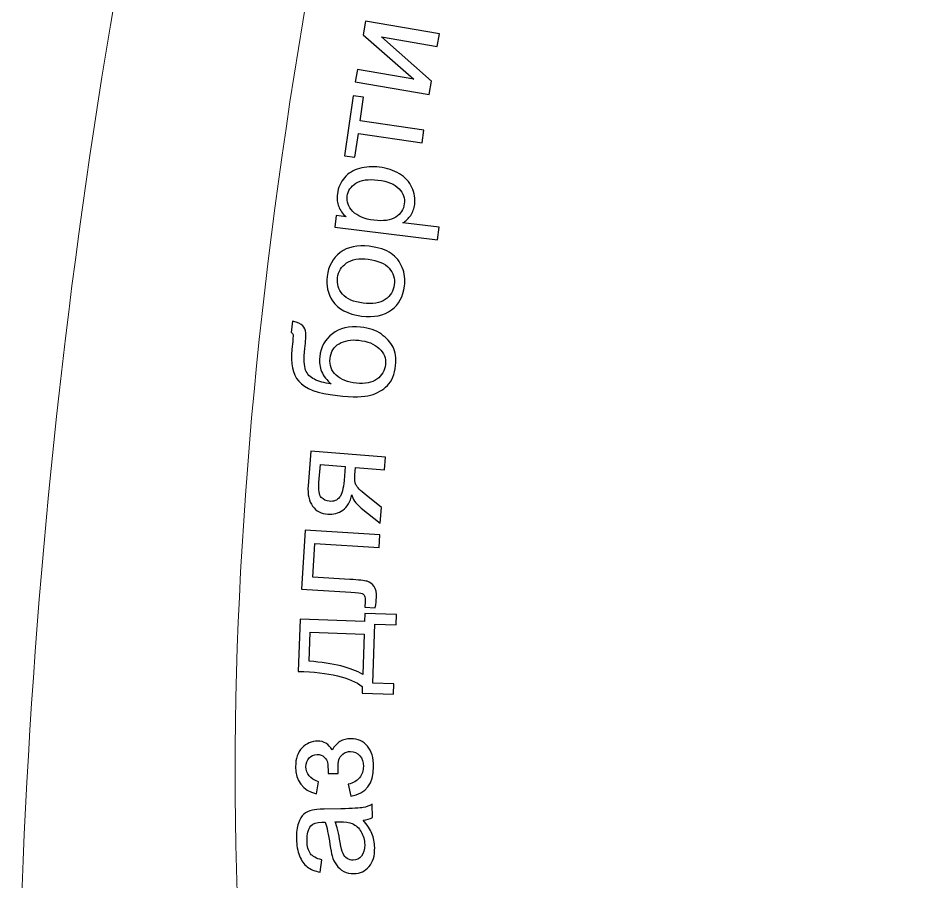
# Model space of a CAD drawing. Header units: millimetres. Extents: x -998 to 1016, y -1915 to 1914.
# Drawn here: x -205.4 to -151.7, y -629.8 to -579.1 of the extents above; entities that cross this region are included whole.
import ezdxf

# ---------------------------------------------------------------- set-up
doc = ezdxf.new("R2010")
doc.units = ezdxf.units.MM
doc.header["$MEASUREMENT"] = 0
doc.layers.add('layer 1', color=7, linetype='Continuous')

msp = doc.modelspace()

# ---------------------------------------------------------------- linework, layer by layer
at = {"layer": 'layer 1', "color": 2, "lineweight": 20}
msp.add_open_spline([(541.0289, -845.7791), (506.0139, -906.4269), (457.5044, -954.4159), (401.4943, -988.1859), (401.4943, -988.1859), (401.4943, -988.1859), (325.5827, -856.7031), (325.5827, -856.7031), (325.5827, -856.7031), (326.5393, -856.1508), (326.8671, -854.9277), (326.3148, -853.9711), (326.3148, -853.9711), (325.7625, -853.0144), (324.5393, -852.6867), (323.5827, -853.239), (323.5827, -853.239), (323.5827, -853.239), (323.5764, -853.2428), (323.5764, -853.2428), (323.5764, -853.2428), (323.5764, -853.2428), (309.7328, -861.2354), (309.7328, -861.2354), (309.7328, -861.2354), (309.7328, -861.2354), (309.7263, -861.239), (309.7263, -861.239), (309.7263, -861.239), (308.7697, -861.7913), (308.442, -863.0144), (308.9943, -863.9711), (308.9943, -863.9711), (309.5466, -864.9277), (310.7697, -865.2554), (311.7263, -864.7031), (311.7263, -864.7031), (311.7263, -864.7031), (387.6385, -996.1869), (387.6385, -996.1869), (387.6385, -996.1869), (269.0758, -1061.3496), (120.3368, -1064.7725), (-5.3812, -992.1892), (-5.3812, -992.1892), (-131.1347, -919.5854), (-202.5449, -789.009), (-205.3544, -653.7085), (-205.3544, -653.7085), (-205.3544, -653.7085), (-53.6041, -653.7085), (-53.6041, -653.7085), (-53.6041, -653.7085), (-53.6041, -654.8131), (-52.7087, -655.7085), (-51.6041, -655.7085), (-51.6041, -655.7085), (-50.4995, -655.7085), (-49.6041, -654.8131), (-49.6041, -653.7085), (-49.6041, -653.7085), (-49.6041, -653.7085), (-49.6042, -653.7011), (-49.6042, -653.7011), (-49.6042, -653.7011), (-49.6042, -653.7011), (-49.6042, -637.7159), (-49.6042, -637.7159), (-49.6042, -637.7159), (-49.6042, -637.7159), (-49.6041, -637.7085), (-49.6041, -637.7085), (-49.6041, -637.7085), (-49.6041, -636.6039), (-50.4995, -635.7085), (-51.6041, -635.7085), (-51.6041, -635.7085), (-52.7087, -635.7085), (-53.6041, -636.6039), (-53.6041, -637.7085), (-53.6041, -637.7085), (-53.6041, -637.7085), (-205.3504, -637.7085), (-205.3504, -637.7085), (-205.3504, -637.7085), (-204.0909, -572.3548), (-186.7861, -506.3915), (-151.7915, -445.779), (-151.7915, -445.779), (-42.6719, -256.7784), (197.391, -190.54), (387.64, -295.4566), (387.64, -295.4566), (387.64, -295.4566), (311.7265, -426.9426), (311.7265, -426.9426), (311.7265, -426.9426), (310.7699, -426.3903), (309.5467, -426.7181), (308.9944, -427.6747), (308.9944, -427.6747), (308.4421, -428.6314), (308.7699, -429.8544), (309.7265, -430.4067), (309.7265, -430.4067), (309.7265, -430.4067), (309.733, -430.4104), (309.733, -430.4104), (309.733, -430.4104), (309.733, -430.4104), (323.5766, -438.403), (323.5766, -438.403), (323.5766, -438.403), (323.5766, -438.403), (323.5829, -438.4067), (323.5829, -438.4067), (323.5829, -438.4067), (324.5396, -438.9591), (325.7626, -438.6313), (326.3149, -437.6747), (326.3149, -437.6747), (326.8672, -436.7181), (326.5395, -435.495), (325.5829, -434.9426), (325.5829, -434.9426), (325.5829, -434.9426), (401.4964, -303.4566), (401.4964, -303.4566), (401.4964, -303.4566), (587.4812, -415.7587), (650.1484, -656.7784), (541.0289, -845.7791)], degree=3, knots=[0, 0, 0, 0, 0.0294118, 0.0294118, 0.0294118, 0.0294118, 0.0588235, 0.0588235, 0.0588235, 0.0588235, 0.0882353, 0.0882353, 0.0882353, 0.0882353, 0.1176471, 0.1176471, 0.1176471, 0.1176471, 0.1470588, 0.1470588, 0.1470588, 0.1470588, 0.1764706, 0.1764706, 0.1764706, 0.1764706, 0.2058824, 0.2058824, 0.2058824, 0.2058824, 0.2352941, 0.2352941, 0.2352941, 0.2352941, 0.2647059, 0.2647059, 0.2647059, 0.2647059, 0.2941176, 0.2941176, 0.2941176, 0.2941176, 0.3235294, 0.3235294, 0.3235294, 0.3235294, 0.3529412, 0.3529412, 0.3529412, 0.3529412, 0.3823529, 0.3823529, 0.3823529, 0.3823529, 0.4117647, 0.4117647, 0.4117647, 0.4117647, 0.4411765, 0.4411765, 0.4411765, 0.4411765, 0.4705882, 0.4705882, 0.4705882, 0.4705882, 0.5, 0.5, 0.5, 0.5, 0.5294118, 0.5294118, 0.5294118, 0.5294118, 0.5588235, 0.5588235, 0.5588235, 0.5588235, 0.5882353, 0.5882353, 0.5882353, 0.5882353, 0.6176471, 0.6176471, 0.6176471, 0.6176471, 0.6470588, 0.6470588, 0.6470588, 0.6470588, 0.6764706, 0.6764706, 0.6764706, 0.6764706, 0.7058824, 0.7058824, 0.7058824, 0.7058824, 0.7352941, 0.7352941, 0.7352941, 0.7352941, 0.7647059, 0.7647059, 0.7647059, 0.7647059, 0.7941176, 0.7941176, 0.7941176, 0.7941176, 0.8235294, 0.8235294, 0.8235294, 0.8235294, 0.8529412, 0.8529412, 0.8529412, 0.8529412, 0.8823529, 0.8823529, 0.8823529, 0.8823529, 0.9117647, 0.9117647, 0.9117647, 0.9117647, 0.9411765, 0.9411765, 0.9411765, 0.9411765, 1, 1, 1, 1], dxfattribs=at)
at = {"layer": 'layer 1', "color": 250, "lineweight": 20}
msp.add_open_spline([(398.6881, -312.1391), (398.6881, -312.1391), (375.2033, -298.9976), (375.2033, -298.9976), (375.2033, -298.9976), (332.7998, -276.8805), (286.8235, -262.6925), (239.2336, -257.25), (239.2336, -257.25), (190.3815, -251.6633), (140.8007, -255.4058), (93.3137, -268.1412), (93.3137, -268.1412), (-7.1447, -295.0828), (-91.9851, -360.1912), (-143.9973, -450.279), (-143.9973, -450.279), (-170.3624, -495.9447), (-196.2282, -577.4173), (-192.2187, -635.9798), (-192.2187, -635.9798), (-191.8015, -642.074), (-191.8753, -650.2772), (-191.8737, -656.0236)], degree=3, knots=[0, 0, 0, 0, 0.1428571, 0.1428571, 0.1428571, 0.1428571, 0.2857143, 0.2857143, 0.2857143, 0.2857143, 0.4285714, 0.4285714, 0.4285714, 0.4285714, 0.5714286, 0.5714286, 0.5714286, 0.5714286, 0.7142857, 0.7142857, 0.7142857, 0.7142857, 1, 1, 1, 1], dxfattribs=at)
at = {"layer": 'layer 1', "color": 250}
for points, knots in [([(-185.5764, -582.8307), (-185.5764, -582.8307), (-185.4511, -582.0962), (-185.4511, -582.0962), (-185.4511, -582.0962), (-185.4511, -582.0962), (-182.1474, -582.6595), (-182.1474, -582.6595), (-182.1474, -582.6595), (-182.1474, -582.6595), (-185.1032, -580.0555), (-185.1032, -580.0555), (-185.1032, -580.0555), (-185.1032, -580.0555), (-184.9687, -579.2668), (-184.9687, -579.2668), (-184.9687, -579.2668), (-184.9687, -579.2668), (-180.637, -580.0054), (-180.637, -580.0054), (-180.637, -580.0054), (-180.637, -580.0054), (-180.7623, -580.7399), (-180.7623, -580.7399), (-180.7623, -580.7399), (-180.7623, -580.7399), (-184.0451, -580.1801), (-184.0451, -580.1801), (-184.0451, -580.1801), (-184.0451, -580.1801), (-181.1097, -582.7778), (-181.1097, -582.7778), (-181.1097, -582.7778), (-181.1097, -582.7778), (-181.2447, -583.5692), (-181.2447, -583.5692), (-181.2447, -583.5692), (-181.2447, -583.5692), (-185.5764, -582.8307), (-185.5764, -582.8307)], [0, 0, 0, 0, 0.0909091, 0.0909091, 0.0909091, 0.0909091, 0.1818182, 0.1818182, 0.1818182, 0.1818182, 0.2727273, 0.2727273, 0.2727273, 0.2727273, 0.3636364, 0.3636364, 0.3636364, 0.3636364, 0.4545455, 0.4545455, 0.4545455, 0.4545455, 0.5454545, 0.5454545, 0.5454545, 0.5454545, 0.6363636, 0.6363636, 0.6363636, 0.6363636, 0.7272727, 0.7272727, 0.7272727, 0.7272727, 0.8181818, 0.8181818, 0.8181818, 0.8181818, 1, 1, 1, 1]), ([(-186.2101, -587.1584), (-186.2101, -587.1584), (-185.6977, -583.6395), (-185.6977, -583.6395), (-185.6977, -583.6395), (-185.6977, -583.6395), (-185.086, -583.7286), (-185.086, -583.7286), (-185.086, -583.7286), (-185.086, -583.7286), (-185.2885, -585.1193), (-185.2885, -585.1193), (-185.2885, -585.1193), (-185.2885, -585.1193), (-181.5518, -585.6634), (-181.5518, -585.6634), (-181.5518, -585.6634), (-181.5518, -585.6634), (-181.6592, -586.4007), (-181.6592, -586.4007), (-181.6592, -586.4007), (-181.6592, -586.4007), (-185.3959, -585.8566), (-185.3959, -585.8566), (-185.3959, -585.8566), (-185.3959, -585.8566), (-185.5984, -587.2475), (-185.5984, -587.2475), (-185.5984, -587.2475), (-185.5984, -587.2475), (-186.2101, -587.1584), (-186.2101, -587.1584)], [0, 0, 0, 0, 0.1111111, 0.1111111, 0.1111111, 0.1111111, 0.2222222, 0.2222222, 0.2222222, 0.2222222, 0.3333333, 0.3333333, 0.3333333, 0.3333333, 0.4444444, 0.4444444, 0.4444444, 0.4444444, 0.5555556, 0.5555556, 0.5555556, 0.5555556, 0.6666667, 0.6666667, 0.6666667, 0.6666667, 0.7777778, 0.7777778, 0.7777778, 0.7777778, 1, 1, 1, 1]), ([(-180.7417, -592.0964), (-180.7417, -592.0964), (-186.7739, -591.3428), (-186.7739, -591.3428), (-186.7739, -591.3428), (-186.7739, -591.3428), (-186.69, -590.6707), (-186.69, -590.6707), (-186.69, -590.6707), (-186.69, -590.6707), (-186.1173, -590.7423), (-186.1173, -590.7423), (-186.1173, -590.7423), (-186.3187, -590.5564), (-186.463, -590.3563), (-186.5486, -590.1423), (-186.5486, -590.1423), (-186.6344, -589.9296), (-186.6602, -589.6804), (-186.6247, -589.3961), (-186.6247, -589.3961), (-186.5781, -589.0237), (-186.4419, -588.7079), (-186.2146, -588.4476), (-186.2146, -588.4476), (-185.9887, -588.1872), (-185.6916, -588.0067), (-185.3262, -587.9044), (-185.3262, -587.9044), (-184.9595, -587.8038), (-184.5696, -587.7786), (-184.1537, -587.8305), (-184.1537, -587.8305), (-183.7098, -587.886), (-183.3194, -588.0158), (-182.9822, -588.22), (-182.9822, -588.22), (-182.6465, -588.4241), (-182.4024, -588.6906), (-182.2502, -589.0197), (-182.2502, -589.0197), (-182.0991, -589.3471), (-182.044, -589.6797), (-182.086, -590.0157), (-182.086, -590.0157), (-182.1168, -590.2622), (-182.1962, -590.477), (-182.3241, -590.6586), (-182.3241, -590.6586), (-182.4522, -590.8418), (-182.6024, -590.985), (-182.7763, -591.0913), (-182.7763, -591.0913), (-182.7763, -591.0913), (-180.6494, -591.357), (-180.6494, -591.357), (-180.6494, -591.357), (-180.6494, -591.357), (-180.7417, -592.0964), (-180.7417, -592.0964)], [0, 0, 0, 0, 0.0625, 0.0625, 0.0625, 0.0625, 0.125, 0.125, 0.125, 0.125, 0.1875, 0.1875, 0.1875, 0.1875, 0.25, 0.25, 0.25, 0.25, 0.3125, 0.3125, 0.3125, 0.3125, 0.375, 0.375, 0.375, 0.375, 0.4375, 0.4375, 0.4375, 0.4375, 0.5, 0.5, 0.5, 0.5, 0.5625, 0.5625, 0.5625, 0.5625, 0.625, 0.625, 0.625, 0.625, 0.6875, 0.6875, 0.6875, 0.6875, 0.75, 0.75, 0.75, 0.75, 0.8125, 0.8125, 0.8125, 0.8125, 0.875, 0.875, 0.875, 0.875, 1, 1, 1, 1]), ([(-184.4832, -590.9464), (-183.9246, -591.0162), (-183.4973, -590.9544), (-183.2017, -590.7623), (-183.2017, -590.7623), (-182.9059, -590.5689), (-182.7372, -590.3112), (-182.697, -589.9891), (-182.697, -589.9891), (-182.6561, -589.6615), (-182.7597, -589.3641), (-183.0079, -589.0971), (-183.0079, -589.0971), (-183.2559, -588.8286), (-183.6699, -588.6589), (-184.251, -588.5863), (-184.251, -588.5863), (-184.8055, -588.517), (-185.2341, -588.5787), (-185.5385, -588.7724), (-185.5385, -588.7724), (-185.8428, -588.9662), (-186.0139, -589.2207), (-186.0534, -589.5372), (-186.0534, -589.5372), (-186.0926, -589.8508), (-185.9803, -590.1464), (-185.7178, -590.4238), (-185.7178, -590.4238), (-185.4539, -590.7028), (-185.0433, -590.8764), (-184.4832, -590.9464)], [0, 0, 0, 0, 0.1111111, 0.1111111, 0.1111111, 0.1111111, 0.2222222, 0.2222222, 0.2222222, 0.2222222, 0.3333333, 0.3333333, 0.3333333, 0.3333333, 0.4444444, 0.4444444, 0.4444444, 0.4444444, 0.5555556, 0.5555556, 0.5555556, 0.5555556, 0.6666667, 0.6666667, 0.6666667, 0.6666667, 0.7777778, 0.7777778, 0.7777778, 0.7777778, 1, 1, 1, 1]), ([(-185.2122, -596.5648), (-186.0174, -596.4642), (-186.5858, -596.1656), (-186.9176, -595.6678), (-186.9176, -595.6678), (-187.193, -595.2536), (-187.2968, -594.7756), (-187.2295, -594.2366), (-187.2295, -594.2366), (-187.1548, -593.6386), (-186.8975, -593.173), (-186.4578, -592.8412), (-186.4578, -592.8412), (-186.0198, -592.5105), (-185.4541, -592.3878), (-184.7638, -592.474), (-184.7638, -592.474), (-184.2037, -592.544), (-183.7745, -592.6829), (-183.4748, -592.891), (-183.4748, -592.891), (-183.1752, -593.0991), (-182.9565, -593.3753), (-182.8189, -593.7195), (-182.8189, -593.7195), (-182.6812, -594.0624), (-182.6369, -594.4249), (-182.6843, -594.8044), (-182.6843, -594.8044), (-182.7606, -595.4148), (-183.0167, -595.8834), (-183.4544, -596.2113), (-183.4544, -596.2113), (-183.8922, -596.5391), (-184.4785, -596.6565), (-185.2122, -596.5648)], [0, 0, 0, 0, 0.1, 0.1, 0.1, 0.1, 0.2, 0.2, 0.2, 0.2, 0.3, 0.3, 0.3, 0.3, 0.4, 0.4, 0.4, 0.4, 0.5, 0.5, 0.5, 0.5, 0.6, 0.6, 0.6, 0.6, 0.7, 0.7, 0.7, 0.7, 0.8, 0.8, 0.8, 0.8, 1, 1, 1, 1]), ([(-185.1164, -595.8088), (-184.5591, -595.8785), (-184.1266, -595.8087), (-183.8203, -595.5996), (-183.8203, -595.5996), (-183.5125, -595.3891), (-183.3355, -595.0998), (-183.2892, -594.7288), (-183.2892, -594.7288), (-183.2434, -594.362), (-183.3438, -594.0393), (-183.5919, -593.7595), (-183.5919, -593.7595), (-183.8401, -593.4811), (-184.2491, -593.3062), (-184.819, -593.2351), (-184.819, -593.2351), (-185.3567, -593.1679), (-185.7796, -593.2402), (-186.086, -593.4508), (-186.086, -593.4508), (-186.3939, -593.6612), (-186.5706, -593.9491), (-186.6161, -594.3132), (-186.6161, -594.3132), (-186.6625, -594.6842), (-186.5636, -595.008), (-186.3183, -595.2875), (-186.3183, -595.2875), (-186.0729, -595.5656), (-185.6722, -595.7394), (-185.1164, -595.8088)], [0, 0, 0, 0, 0.1111111, 0.1111111, 0.1111111, 0.1111111, 0.2222222, 0.2222222, 0.2222222, 0.2222222, 0.3333333, 0.3333333, 0.3333333, 0.3333333, 0.4444444, 0.4444444, 0.4444444, 0.4444444, 0.5555556, 0.5555556, 0.5555556, 0.5555556, 0.6666667, 0.6666667, 0.6666667, 0.6666667, 0.7777778, 0.7777778, 0.7777778, 0.7777778, 1, 1, 1, 1]), ([(-189.3323, -597.5327), (-189.3323, -597.5327), (-189.2527, -596.8771), (-189.2527, -596.8771), (-189.2527, -596.8771), (-188.9627, -596.9383), (-188.7651, -597.0264), (-188.6609, -597.1385), (-188.6609, -597.1385), (-188.5566, -597.2505), (-188.4975, -597.3861), (-188.4808, -597.5469), (-188.4808, -597.5469), (-188.4656, -597.7075), (-188.4822, -598.018), (-188.5319, -598.4767), (-188.5319, -598.4767), (-188.5979, -599.0856), (-188.5841, -599.5072), (-188.4902, -599.7417), (-188.4902, -599.7417), (-188.3963, -599.9747), (-188.2256, -600.155), (-187.978, -600.2798), (-187.978, -600.2798), (-187.7289, -600.4047), (-187.4022, -600.494), (-186.9951, -600.5495), (-186.9951, -600.5495), (-187.2527, -600.3329), (-187.4368, -600.0929), (-187.5486, -599.8281), (-187.5486, -599.8281), (-187.6606, -599.5648), (-187.6987, -599.2753), (-187.665, -598.9639), (-187.665, -598.9639), (-187.6029, -598.3915), (-187.3552, -597.9386), (-186.9215, -597.6052), (-186.9215, -597.6052), (-186.4881, -597.2732), (-185.9361, -597.1428), (-185.2641, -597.2157), (-185.2641, -597.2157), (-184.7549, -597.2709), (-184.3469, -597.4102), (-184.0421, -597.6349), (-184.0421, -597.6349), (-183.7371, -597.8596), (-183.5089, -598.1114), (-183.3589, -598.3902), (-183.3589, -598.3902), (-183.2087, -598.6677), (-183.1586, -599.0308), (-183.207, -599.4769), (-183.207, -599.4769), (-183.2633, -599.996), (-183.4247, -600.3858), (-183.693, -600.6478), (-183.693, -600.6478), (-183.9613, -600.9097), (-184.2882, -601.097), (-184.6738, -601.2113), (-184.6738, -601.2113), (-185.0594, -601.3244), (-185.7117, -601.3317), (-186.6278, -601.2324), (-186.6278, -601.2324), (-187.7795, -601.1075), (-188.5342, -600.8284), (-188.8919, -600.3964), (-188.8919, -600.3964), (-189.2496, -599.9646), (-189.3839, -599.3439), (-189.2963, -598.5358), (-189.2963, -598.5358), (-189.2417, -598.0322), (-189.2192, -597.7465), (-189.2287, -597.6759), (-189.2287, -597.6759), (-189.2382, -597.6068), (-189.2727, -597.559), (-189.3323, -597.5327)], [0, 0, 0, 0, 0.0454545, 0.0454545, 0.0454545, 0.0454545, 0.0909091, 0.0909091, 0.0909091, 0.0909091, 0.1363636, 0.1363636, 0.1363636, 0.1363636, 0.1818182, 0.1818182, 0.1818182, 0.1818182, 0.2272727, 0.2272727, 0.2272727, 0.2272727, 0.2727273, 0.2727273, 0.2727273, 0.2727273, 0.3181818, 0.3181818, 0.3181818, 0.3181818, 0.3636364, 0.3636364, 0.3636364, 0.3636364, 0.4090909, 0.4090909, 0.4090909, 0.4090909, 0.4545455, 0.4545455, 0.4545455, 0.4545455, 0.5, 0.5, 0.5, 0.5, 0.5454545, 0.5454545, 0.5454545, 0.5454545, 0.5909091, 0.5909091, 0.5909091, 0.5909091, 0.6363636, 0.6363636, 0.6363636, 0.6363636, 0.6818182, 0.6818182, 0.6818182, 0.6818182, 0.7272727, 0.7272727, 0.7272727, 0.7272727, 0.7727273, 0.7727273, 0.7727273, 0.7727273, 0.8181818, 0.8181818, 0.8181818, 0.8181818, 0.8636364, 0.8636364, 0.8636364, 0.8636364, 0.9090909, 0.9090909, 0.9090909, 0.9090909, 1, 1, 1, 1]), ([(-185.3691, -597.9878), (-185.8223, -597.9387), (-186.2057, -598.0064), (-186.5194, -598.1896), (-186.5194, -598.1896), (-186.833, -598.3727), (-187.0103, -598.6601), (-187.0527, -599.0515), (-187.0527, -599.0515), (-187.097, -599.4598), (-186.9782, -599.7906), (-186.695, -600.0455), (-186.695, -600.0455), (-186.4132, -600.3004), (-186.0169, -600.4555), (-185.5049, -600.511), (-185.5049, -600.511), (-184.9999, -600.5657), (-184.5994, -600.4856), (-184.3049, -600.2691), (-184.3049, -600.2691), (-184.0105, -600.0541), (-183.8429, -599.7657), (-183.8041, -599.408), (-183.8041, -599.408), (-183.7643, -599.0404), (-183.8877, -598.7261), (-184.173, -598.4638), (-184.173, -598.4638), (-184.4582, -598.2015), (-184.857, -598.0433), (-185.3691, -597.9878)], [0, 0, 0, 0, 0.1111111, 0.1111111, 0.1111111, 0.1111111, 0.2222222, 0.2222222, 0.2222222, 0.2222222, 0.3333333, 0.3333333, 0.3333333, 0.3333333, 0.4444444, 0.4444444, 0.4444444, 0.4444444, 0.5555556, 0.5555556, 0.5555556, 0.5555556, 0.6666667, 0.6666667, 0.6666667, 0.6666667, 0.7777778, 0.7777778, 0.7777778, 0.7777778, 1, 1, 1, 1]), ([(-188.1769, -604.4919), (-188.1769, -604.4919), (-183.7969, -604.8451), (-183.7969, -604.8451), (-183.7969, -604.8451), (-183.7969, -604.8451), (-183.8568, -605.5878), (-183.8568, -605.5878), (-183.8568, -605.5878), (-183.8568, -605.5878), (-185.5616, -605.4503), (-185.5616, -605.4503), (-185.5616, -605.4503), (-185.5616, -605.4503), (-185.5961, -605.8779), (-185.5961, -605.8779), (-185.5961, -605.8779), (-185.6171, -606.1381), (-185.5989, -606.335), (-185.5404, -606.4685), (-185.5404, -606.4685), (-185.4817, -606.6021), (-185.2816, -606.8065), (-184.9371, -607.082), (-184.9371, -607.082), (-184.9371, -607.082), (-184.0362, -607.8116), (-184.0362, -607.8116), (-184.0362, -607.8116), (-184.0362, -607.8116), (-184.1103, -608.7314), (-184.1103, -608.7314), (-184.1103, -608.7314), (-184.1103, -608.7314), (-185.2216, -607.8349), (-185.2216, -607.8349), (-185.2216, -607.8349), (-185.5619, -607.5611), (-185.7447, -607.3), (-185.7715, -607.0529), (-185.7715, -607.0529), (-185.8633, -607.4717), (-186.0421, -607.7743), (-186.3061, -607.9598), (-186.3061, -607.9598), (-186.5703, -608.1452), (-186.864, -608.2248), (-187.1862, -608.1988), (-187.1862, -608.1988), (-187.5673, -608.1681), (-187.8646, -608.0096), (-188.0792, -607.7219), (-188.0792, -607.7219), (-188.2953, -607.4341), (-188.382, -607.035), (-188.3409, -606.5258), (-188.3409, -606.5258), (-188.3409, -606.5258), (-188.1769, -604.4919), (-188.1769, -604.4919)], [0, 0, 0, 0, 0.0625, 0.0625, 0.0625, 0.0625, 0.125, 0.125, 0.125, 0.125, 0.1875, 0.1875, 0.1875, 0.1875, 0.25, 0.25, 0.25, 0.25, 0.3125, 0.3125, 0.3125, 0.3125, 0.375, 0.375, 0.375, 0.375, 0.4375, 0.4375, 0.4375, 0.4375, 0.5, 0.5, 0.5, 0.5, 0.5625, 0.5625, 0.5625, 0.5625, 0.625, 0.625, 0.625, 0.625, 0.6875, 0.6875, 0.6875, 0.6875, 0.75, 0.75, 0.75, 0.75, 0.8125, 0.8125, 0.8125, 0.8125, 0.875, 0.875, 0.875, 0.875, 1, 1, 1, 1]), ([(-187.6207, -605.2843), (-187.6207, -605.2843), (-187.7058, -606.3392), (-187.7058, -606.3392), (-187.7058, -606.3392), (-187.7414, -606.7808), (-187.6955, -607.072), (-187.568, -607.2111), (-187.568, -607.2111), (-187.4405, -607.3502), (-187.2838, -607.4265), (-187.0996, -607.4413), (-187.0996, -607.4413), (-186.838, -607.4624), (-186.6377, -607.3838), (-186.5001, -607.2052), (-186.5001, -607.2052), (-186.3627, -607.0279), (-186.2739, -606.6995), (-186.2354, -606.2214), (-186.2354, -606.2214), (-186.2354, -606.2214), (-186.1692, -605.4013), (-186.1692, -605.4013), (-186.1692, -605.4013), (-186.1692, -605.4013), (-187.6207, -605.2843), (-187.6207, -605.2843)], [0, 0, 0, 0, 0.125, 0.125, 0.125, 0.125, 0.25, 0.25, 0.25, 0.25, 0.375, 0.375, 0.375, 0.375, 0.5, 0.5, 0.5, 0.5, 0.625, 0.625, 0.625, 0.625, 0.75, 0.75, 0.75, 0.75, 1, 1, 1, 1]), ([(-188.73, -612.5951), (-188.73, -612.5951), (-188.5172, -609.1387), (-188.5172, -609.1387), (-188.5172, -609.1387), (-188.5172, -609.1387), (-184.1355, -609.4086), (-184.1355, -609.4086), (-184.1355, -609.4086), (-184.1355, -609.4086), (-184.1813, -610.1523), (-184.1813, -610.1523), (-184.1813, -610.1523), (-184.1813, -610.1523), (-187.946, -609.9204), (-187.946, -609.9204), (-187.946, -609.9204), (-187.946, -609.9204), (-188.0673, -611.8895), (-188.0673, -611.8895), (-188.0673, -611.8895), (-188.0673, -611.8895), (-185.8857, -612.0239), (-185.8857, -612.0239), (-185.8857, -612.0239), (-185.3772, -612.0552), (-185.0431, -612.0927), (-184.8817, -612.1351), (-184.8817, -612.1351), (-184.7218, -612.1789), (-184.5865, -612.2777), (-184.4744, -612.4331), (-184.4744, -612.4331), (-184.3626, -612.5899), (-184.3152, -612.8077), (-184.3324, -613.088), (-184.3324, -613.088), (-184.3431, -613.2612), (-184.3667, -613.4605), (-184.4017, -613.6846), (-184.4017, -613.6846), (-184.4017, -613.6846), (-185.02, -613.6465), (-185.02, -613.6465), (-185.02, -613.6465), (-185.02, -613.6465), (-184.9999, -613.3211), (-184.9999, -613.3211), (-184.9999, -613.3211), (-184.9905, -613.1676), (-184.9993, -613.0568), (-185.0275, -612.9886), (-185.0275, -612.9886), (-185.0545, -612.9205), (-185.1025, -612.8737), (-185.1701, -612.8469), (-185.1701, -612.8469), (-185.2378, -612.8215), (-185.461, -612.7965), (-185.8399, -612.7731), (-185.8399, -612.7731), (-185.8399, -612.7731), (-188.73, -612.5951), (-188.73, -612.5951)], [0, 0, 0, 0, 0.0588235, 0.0588235, 0.0588235, 0.0588235, 0.1176471, 0.1176471, 0.1176471, 0.1176471, 0.1764706, 0.1764706, 0.1764706, 0.1764706, 0.2352941, 0.2352941, 0.2352941, 0.2352941, 0.2941176, 0.2941176, 0.2941176, 0.2941176, 0.3529412, 0.3529412, 0.3529412, 0.3529412, 0.4117647, 0.4117647, 0.4117647, 0.4117647, 0.4705882, 0.4705882, 0.4705882, 0.4705882, 0.5294118, 0.5294118, 0.5294118, 0.5294118, 0.5882353, 0.5882353, 0.5882353, 0.5882353, 0.6470588, 0.6470588, 0.6470588, 0.6470588, 0.7058824, 0.7058824, 0.7058824, 0.7058824, 0.7647059, 0.7647059, 0.7647059, 0.7647059, 0.8235294, 0.8235294, 0.8235294, 0.8235294, 0.8823529, 0.8823529, 0.8823529, 0.8823529, 1, 1, 1, 1]), ([(-188.9194, -617.4242), (-188.9194, -617.4242), (-188.8095, -614.3613), (-188.8095, -614.3613), (-188.8095, -614.3613), (-188.8095, -614.3613), (-185.0273, -614.4969), (-185.0273, -614.4969), (-185.0273, -614.4969), (-185.0273, -614.4969), (-185.0103, -614.0231), (-185.0103, -614.0231), (-185.0103, -614.0231), (-185.0103, -614.0231), (-183.1573, -614.0895), (-183.1573, -614.0895), (-183.1573, -614.0895), (-183.1573, -614.0895), (-183.1792, -614.6987), (-183.1792, -614.6987), (-183.1792, -614.6987), (-183.1792, -614.6987), (-184.423, -614.6541), (-184.423, -614.6541), (-184.423, -614.6541), (-184.423, -614.6541), (-184.5471, -618.1148), (-184.5471, -618.1148), (-184.5471, -618.1148), (-184.5471, -618.1148), (-183.3033, -618.1594), (-183.3033, -618.1594), (-183.3033, -618.1594), (-183.3033, -618.1594), (-183.3252, -618.7686), (-183.3252, -618.7686), (-183.3252, -618.7686), (-183.3252, -618.7686), (-185.1782, -618.7021), (-185.1782, -618.7021), (-185.1782, -618.7021), (-185.1782, -618.7021), (-185.1642, -618.3129), (-185.1642, -618.3129), (-185.1642, -618.3129), (-185.8576, -617.7628), (-187.1093, -617.4665), (-188.9194, -617.4242)], [0, 0, 0, 0, 0.0769231, 0.0769231, 0.0769231, 0.0769231, 0.1538462, 0.1538462, 0.1538462, 0.1538462, 0.2307692, 0.2307692, 0.2307692, 0.2307692, 0.3076923, 0.3076923, 0.3076923, 0.3076923, 0.3846154, 0.3846154, 0.3846154, 0.3846154, 0.4615385, 0.4615385, 0.4615385, 0.4615385, 0.5384615, 0.5384615, 0.5384615, 0.5384615, 0.6153846, 0.6153846, 0.6153846, 0.6153846, 0.6923077, 0.6923077, 0.6923077, 0.6923077, 0.7692308, 0.7692308, 0.7692308, 0.7692308, 0.8461538, 0.8461538, 0.8461538, 0.8461538, 1, 1, 1, 1]), ([(-188.2795, -616.8286), (-186.8558, -616.9349), (-185.8089, -617.1927), (-185.1387, -617.6022), (-185.1387, -617.6022), (-185.1387, -617.6022), (-185.0541, -615.2415), (-185.0541, -615.2415), (-185.0541, -615.2415), (-185.0541, -615.2415), (-188.2185, -615.1279), (-188.2185, -615.1279), (-188.2185, -615.1279), (-188.2185, -615.1279), (-188.2795, -616.8286), (-188.2795, -616.8286)], [0, 0, 0, 0, 0.2, 0.2, 0.2, 0.2, 0.4, 0.4, 0.4, 0.4, 0.6, 0.6, 0.6, 0.6, 1, 1, 1, 1]), ([(-186.583, -623.4206), (-186.583, -623.4206), (-187.1672, -623.4192), (-187.1672, -623.4192), (-187.1672, -623.4192), (-187.1692, -623.106), (-187.1814, -622.8915), (-187.2023, -622.7785), (-187.2023, -622.7785), (-187.2245, -622.6642), (-187.2892, -622.5553), (-187.399, -622.4535), (-187.399, -622.4535), (-187.5088, -622.3516), (-187.6456, -622.3005), (-187.8107, -622.3), (-187.8107, -622.3), (-188.0096, -622.2996), (-188.1707, -622.3655), (-188.2895, -622.4993), (-188.2895, -622.4993), (-188.4098, -622.6331), (-188.4695, -622.805), (-188.47, -623.0181), (-188.47, -623.0181), (-188.471, -623.4372), (-188.2262, -623.7313), (-187.7355, -623.9004), (-187.7355, -623.9004), (-187.7355, -623.9004), (-187.8559, -624.6113), (-187.8559, -624.6113), (-187.8559, -624.6113), (-188.6737, -624.3892), (-189.0817, -623.8549), (-189.0797, -623.011), (-189.0797, -623.011), (-189.0785, -622.5426), (-188.9506, -622.176), (-188.6945, -621.9099), (-188.6945, -621.9099), (-188.4384, -621.6438), (-188.1333, -621.5119), (-187.7791, -621.5127), (-187.7791, -621.5127), (-187.4221, -621.5136), (-187.1375, -621.6879), (-186.9281, -622.0341), (-186.9281, -622.0341), (-186.809, -621.8129), (-186.6576, -621.6482), (-186.474, -621.5371), (-186.474, -621.5371), (-186.2902, -621.4275), (-186.0728, -621.373), (-185.8216, -621.3736), (-185.8216, -621.3736), (-185.4279, -621.3746), (-185.1093, -621.5192), (-184.8645, -621.8063), (-184.8645, -621.8063), (-184.6196, -622.0947), (-184.4979, -622.4958), (-184.4992, -623.0123), (-184.4992, -623.0123), (-184.5016, -624.0142), (-184.9461, -624.5944), (-185.8326, -624.7518), (-185.8326, -624.7518), (-185.8326, -624.7518), (-185.9833, -624.0487), (-185.9833, -624.0487), (-185.9833, -624.0487), (-185.7037, -623.9859), (-185.4861, -623.858), (-185.3318, -623.6636), (-185.3318, -623.6636), (-185.1776, -623.4693), (-185.1008, -623.2479), (-185.1002, -622.9968), (-185.1002, -622.9968), (-185.0996, -622.7456), (-185.1697, -622.5365), (-185.3118, -622.3696), (-185.3118, -622.3696), (-185.4525, -622.2028), (-185.6329, -622.1192), (-185.853, -622.1186), (-185.853, -622.1186), (-186.0238, -622.1182), (-186.1721, -622.17), (-186.2994, -622.2741), (-186.2994, -622.2741), (-186.4266, -622.3782), (-186.5059, -622.4895), (-186.5372, -622.608), (-186.5372, -622.608), (-186.57, -622.7265), (-186.586, -622.9408), (-186.5867, -623.2513), (-186.5867, -623.2513), (-186.5868, -623.2767), (-186.5855, -623.3331), (-186.583, -623.4206)], [0, 0, 0, 0, 0.037037, 0.037037, 0.037037, 0.037037, 0.0740741, 0.0740741, 0.0740741, 0.0740741, 0.1111111, 0.1111111, 0.1111111, 0.1111111, 0.1481481, 0.1481481, 0.1481481, 0.1481481, 0.1851852, 0.1851852, 0.1851852, 0.1851852, 0.2222222, 0.2222222, 0.2222222, 0.2222222, 0.2592593, 0.2592593, 0.2592593, 0.2592593, 0.2962963, 0.2962963, 0.2962963, 0.2962963, 0.3333333, 0.3333333, 0.3333333, 0.3333333, 0.3703704, 0.3703704, 0.3703704, 0.3703704, 0.4074074, 0.4074074, 0.4074074, 0.4074074, 0.4444444, 0.4444444, 0.4444444, 0.4444444, 0.4814815, 0.4814815, 0.4814815, 0.4814815, 0.5185185, 0.5185185, 0.5185185, 0.5185185, 0.5555556, 0.5555556, 0.5555556, 0.5555556, 0.5925926, 0.5925926, 0.5925926, 0.5925926, 0.6296296, 0.6296296, 0.6296296, 0.6296296, 0.6666667, 0.6666667, 0.6666667, 0.6666667, 0.7037037, 0.7037037, 0.7037037, 0.7037037, 0.7407407, 0.7407407, 0.7407407, 0.7407407, 0.7777778, 0.7777778, 0.7777778, 0.7777778, 0.8148148, 0.8148148, 0.8148148, 0.8148148, 0.8518519, 0.8518519, 0.8518519, 0.8518519, 0.8888889, 0.8888889, 0.8888889, 0.8888889, 0.9259259, 0.9259259, 0.9259259, 0.9259259, 1, 1, 1, 1]), ([(-185.1147, -626.1551), (-184.8731, -626.4264), (-184.7022, -626.6895), (-184.5992, -626.9427), (-184.5992, -626.9427), (-184.4962, -627.1959), (-184.4423, -627.4685), (-184.4359, -627.762), (-184.4359, -627.762), (-184.4253, -628.2445), (-184.5343, -628.6181), (-184.7641, -628.8828), (-184.7641, -628.8828), (-184.9927, -629.1475), (-185.2904, -629.2839), (-185.6557, -629.2919), (-185.6557, -629.2919), (-185.8701, -629.2966), (-186.0674, -629.2515), (-186.2473, -629.158), (-186.2473, -629.158), (-186.4272, -629.0632), (-186.5711, -628.9379), (-186.6817, -628.7822), (-186.6817, -628.7822), (-186.7925, -628.6252), (-186.8781, -628.4492), (-186.9376, -628.2515), (-186.9376, -628.2515), (-186.9789, -628.1056), (-187.0203, -627.8849), (-187.0635, -627.5909), (-187.0635, -627.5909), (-187.1472, -626.9914), (-187.243, -626.5489), (-187.3479, -626.2675), (-187.3479, -626.2675), (-187.4496, -626.2669), (-187.5146, -626.267), (-187.5414, -626.2675), (-187.5414, -626.2675), (-187.8432, -626.2742), (-188.0547, -626.3493), (-188.1758, -626.4931), (-188.1758, -626.4931), (-188.3395, -626.6872), (-188.4165, -626.9727), (-188.4083, -627.3479), (-188.4083, -627.3479), (-188.4006, -627.6992), (-188.3329, -627.9574), (-188.2064, -628.1211), (-188.2064, -628.1211), (-188.0801, -628.2864), (-187.8601, -628.4043), (-187.5452, -628.478), (-187.5452, -628.478), (-187.5452, -628.478), (-187.6308, -629.2081), (-187.6308, -629.2081), (-187.6308, -629.2081), (-187.944, -629.1486), (-188.1989, -629.0455), (-188.3941, -628.8973), (-188.3941, -628.8973), (-188.5893, -628.7492), (-188.7409, -628.5324), (-188.8515, -628.2468), (-188.8515, -628.2468), (-188.9608, -627.9627), (-189.0204, -627.6295), (-189.0287, -627.2513), (-189.0287, -627.2513), (-189.0369, -626.8761), (-188.9998, -626.5691), (-188.9161, -626.3315), (-188.9161, -626.3315), (-188.8324, -626.0954), (-188.7261, -625.9194), (-188.5945, -625.8064), (-188.5945, -625.8064), (-188.4629, -625.6935), (-188.2953, -625.6122), (-188.0917, -625.5625), (-188.0917, -625.5625), (-187.9653, -625.5357), (-187.737, -625.518), (-187.4083, -625.5108), (-187.4083, -625.5108), (-187.4083, -625.5108), (-186.4208, -625.4892), (-186.4208, -625.4892), (-186.4208, -625.4892), (-185.7309, -625.4741), (-185.2953, -625.4491), (-185.1112, -625.414), (-185.1112, -625.414), (-184.927, -625.3803), (-184.752, -625.3143), (-184.5847, -625.2203), (-184.5847, -625.2203), (-184.5847, -625.2203), (-184.5676, -625.9992), (-184.5676, -625.9992), (-184.5676, -625.9992), (-184.7226, -626.0773), (-184.905, -626.1293), (-185.1147, -626.1551)], [0, 0, 0, 0, 0.0357143, 0.0357143, 0.0357143, 0.0357143, 0.0714286, 0.0714286, 0.0714286, 0.0714286, 0.1071429, 0.1071429, 0.1071429, 0.1071429, 0.1428571, 0.1428571, 0.1428571, 0.1428571, 0.1785714, 0.1785714, 0.1785714, 0.1785714, 0.2142857, 0.2142857, 0.2142857, 0.2142857, 0.25, 0.25, 0.25, 0.25, 0.2857143, 0.2857143, 0.2857143, 0.2857143, 0.3214286, 0.3214286, 0.3214286, 0.3214286, 0.3571429, 0.3571429, 0.3571429, 0.3571429, 0.3928571, 0.3928571, 0.3928571, 0.3928571, 0.4285714, 0.4285714, 0.4285714, 0.4285714, 0.4642857, 0.4642857, 0.4642857, 0.4642857, 0.5, 0.5, 0.5, 0.5, 0.5357143, 0.5357143, 0.5357143, 0.5357143, 0.5714286, 0.5714286, 0.5714286, 0.5714286, 0.6071429, 0.6071429, 0.6071429, 0.6071429, 0.6428571, 0.6428571, 0.6428571, 0.6428571, 0.6785714, 0.6785714, 0.6785714, 0.6785714, 0.7142857, 0.7142857, 0.7142857, 0.7142857, 0.75, 0.75, 0.75, 0.75, 0.7857143, 0.7857143, 0.7857143, 0.7857143, 0.8214286, 0.8214286, 0.8214286, 0.8214286, 0.8571429, 0.8571429, 0.8571429, 0.8571429, 0.8928571, 0.8928571, 0.8928571, 0.8928571, 0.9285714, 0.9285714, 0.9285714, 0.9285714, 1, 1, 1, 1]), ([(-186.764, -626.2505), (-186.6481, -626.5189), (-186.546, -626.9232), (-186.4579, -627.4633), (-186.4579, -627.4633), (-186.4075, -627.7699), (-186.3534, -627.986), (-186.2956, -628.1118), (-186.2956, -628.1118), (-186.2377, -628.2376), (-186.1552, -628.3332), (-186.0493, -628.4), (-186.0493, -628.4), (-185.942, -628.4668), (-185.8241, -628.4995), (-185.6943, -628.4966), (-185.6943, -628.4966), (-185.4983, -628.4923), (-185.3348, -628.4139), (-185.2069, -628.2602), (-185.2069, -628.2602), (-185.079, -628.1064), (-185.0176, -627.8848), (-185.0239, -627.5955), (-185.0239, -627.5955), (-185.0302, -627.3092), (-185.0978, -627.0552), (-185.2282, -626.8336), (-185.2282, -626.8336), (-185.3573, -626.6135), (-185.5317, -626.4522), (-185.7498, -626.3524), (-185.7498, -626.3524), (-185.9194, -626.2757), (-186.1671, -626.2416), (-186.493, -626.2488), (-186.493, -626.2488), (-186.493, -626.2488), (-186.764, -626.2505), (-186.764, -626.2505)], [0, 0, 0, 0, 0.0909091, 0.0909091, 0.0909091, 0.0909091, 0.1818182, 0.1818182, 0.1818182, 0.1818182, 0.2727273, 0.2727273, 0.2727273, 0.2727273, 0.3636364, 0.3636364, 0.3636364, 0.3636364, 0.4545455, 0.4545455, 0.4545455, 0.4545455, 0.5454545, 0.5454545, 0.5454545, 0.5454545, 0.6363636, 0.6363636, 0.6363636, 0.6363636, 0.7272727, 0.7272727, 0.7272727, 0.7272727, 0.8181818, 0.8181818, 0.8181818, 0.8181818, 1, 1, 1, 1])]:
    msp.add_open_spline(points, degree=3, knots=knots, dxfattribs=at)

doc.saveas('drawing.dxf')
